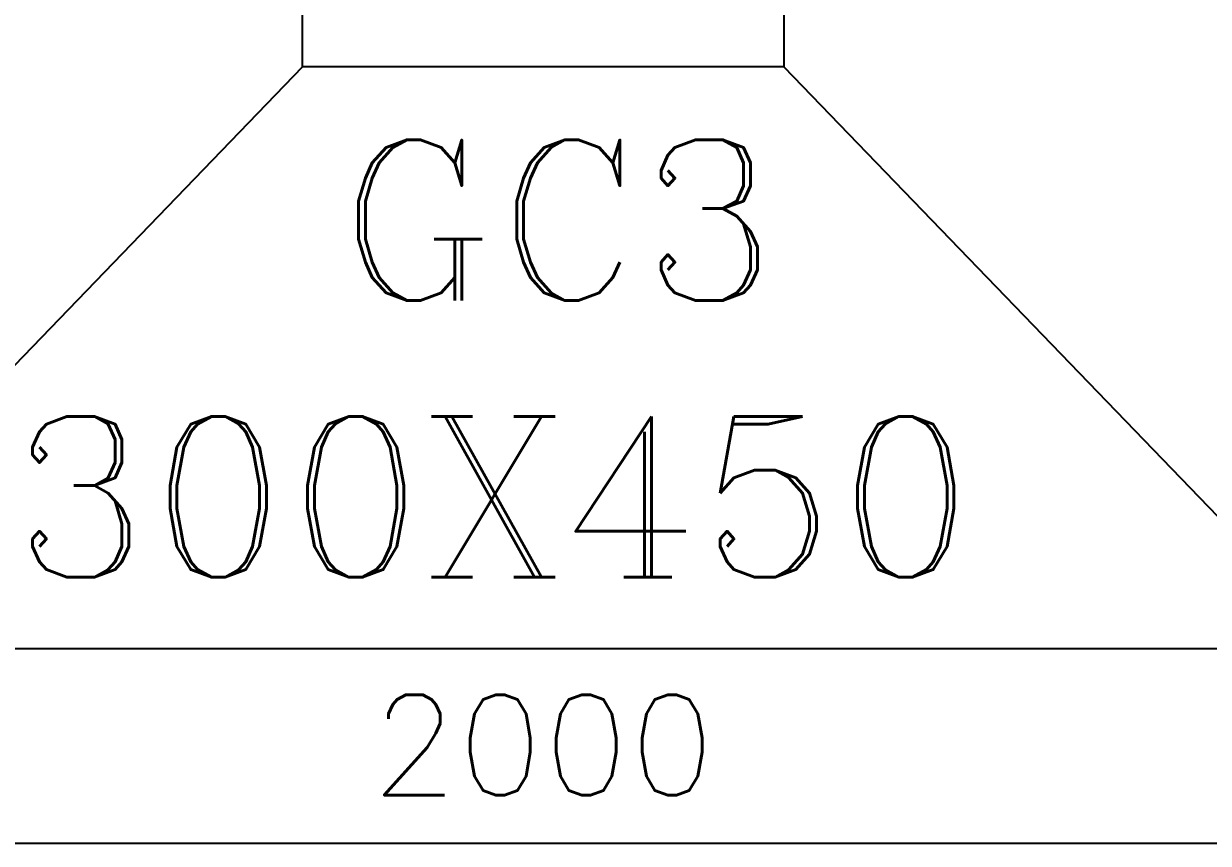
# Model space of a CAD drawing. Header units: millimetres. Extents: x 331487 to 517269, y 198509 to 399936.
# Drawn here: x 440502 to 441978, y 307566 to 308587 of the extents above; entities that cross this region are included whole.
import ezdxf

# ---------------------------------------------------------------- set-up
doc = ezdxf.new("R2010")
doc.units = ezdxf.units.MM
doc.header["$MEASUREMENT"] = 0
doc.layers.add('COLUMN', color=6, linetype='Continuous')
doc.layers.add('FOOTING', color=5, linetype='Continuous')
doc.styles.add('RC', font='romanc.shx', dxfattribs={"height": 200})
doc.styles.add('RO', font='romans.shx', dxfattribs={"height": 125})

msp = doc.modelspace()

# ---------------------------------------------------------------- linework, layer by layer
at = {"layer": 'FOOTING'}
for p, q in [((440849.3, 308533.5), (440849.3, 308983.5)), ((441449.3, 308983.5), (441449.3, 308533.5)), ((440849.3, 308533.5), (440149.3, 307808.5)), ((441449.3, 308533.5), (440849.3, 308533.5)), ((441449.3, 308533.5), (442149.3, 307808.5)), ((442149.3, 307808.5), (440149.3, 307808.5))]:
    msp.add_line(p, q, dxfattribs=at)
at = {"layer": 'FOOTING', "color": 4}
msp.add_line((440249.3, 307566.1), (442049.3, 307566.1), dxfattribs=at)

# ---------------------------------------------------------------- texts
at = {"layer": 'COLUMN', "style": 'RC'}
for s, p in [('GC3', (440893.4, 308242.4)), ('300X450', (440487, 307897.6))]:
    msp.add_text(s, height=200, dxfattribs=at).set_placement(p)
at = {"layer": 'FOOTING', "color": 3, "insert": (441149.3, 307688.6), "char_height": 125, "attachment_point": 5, "style": 'RO'}
msp.add_mtext('2000', dxfattribs=at)

doc.saveas('drawing.dxf')
